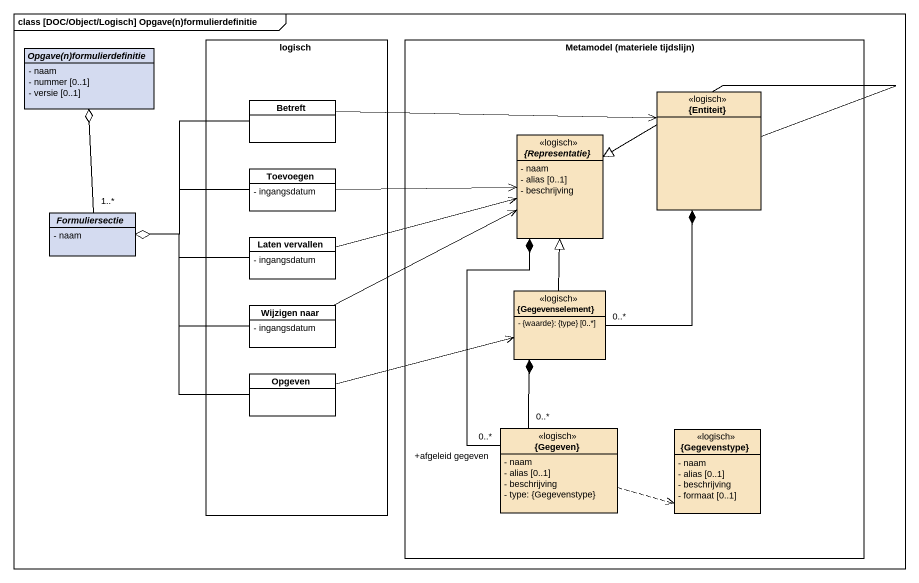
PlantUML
@startuml
mainframe class [DOC/Object/Logisch] Opgave(n)formulierdefinitie
hide circle
hide empty members
skinparam classAttributeIconSize 0
abstract class "Opgave(n)formulierdefinitie" as Opgave_n_formulierdefinitie #D4DBF0 {
  - naam
  - nummer [0..1]
  - versie [0..1]
}
rectangle logisch {
  class Betreft
  class Toevoegen {
    - ingangsdatum
  }
  class "Laten vervallen" as Laten_vervallen {
    - ingangsdatum
  }
  class "Wijzigen naar" as Wijzigen_naar {
    - ingangsdatum
  }
  class Opgeven
}
rectangle "Metamodel (materiele tijdslijn)" as Metamodel_materiele {
  class "{Entiteit}" as Entiteit <<logisch>> #F8E4C0
  abstract class "{Representatie}" as Representatie <<logisch>> #F8E4C0 {
    - naam
    - alias [0..1]
    - beschrijving
  }
  class "{Gegevenselement}" as Gegevenselement <<logisch>> #F8E4C0 {
    - {waarde}: {type} [0..*]
  }
  class "{Gegeven}" as Gegeven <<logisch>> #F8E4C0 {
    - naam
    - alias [0..1]
    - beschrijving
    - type: {Gegevenstype}
  }
  class "{Gegevenstype}" as Gegevenstype <<logisch>> #F8E4C0 {
    - naam
    - alias [0..1]
    - beschrijving
    - formaat [0..1]
  }
}
abstract class Formuliersectie #D4DBF0 {
  - naam
}
Betreft -right-> Entiteit
Betreft -left-o Formuliersectie
Entiteit -left-|> Representatie
Toevoegen -right-> Representatie
Toevoegen -left-o Formuliersectie
Formuliersectie "1..*" -up-o Opgave_n_formulierdefinitie
Laten_vervallen -right-> Representatie
Laten_vervallen -left-o Formuliersectie
Gegevenselement "0..*" -up-* Entiteit
Gegevenselement -up-|> Representatie
Wijzigen_naar -right-> Representatie
Wijzigen_naar -left-o Formuliersectie
Opgeven -up-o Formuliersectie
Opgeven -right-> Gegevenselement
Gegeven "+afgeleid gegeven\n0..*" -up-* Representatie
Gegeven "0..*" -up-* Gegevenselement
Gegeven .right.> Gegevenstype
@enduml
